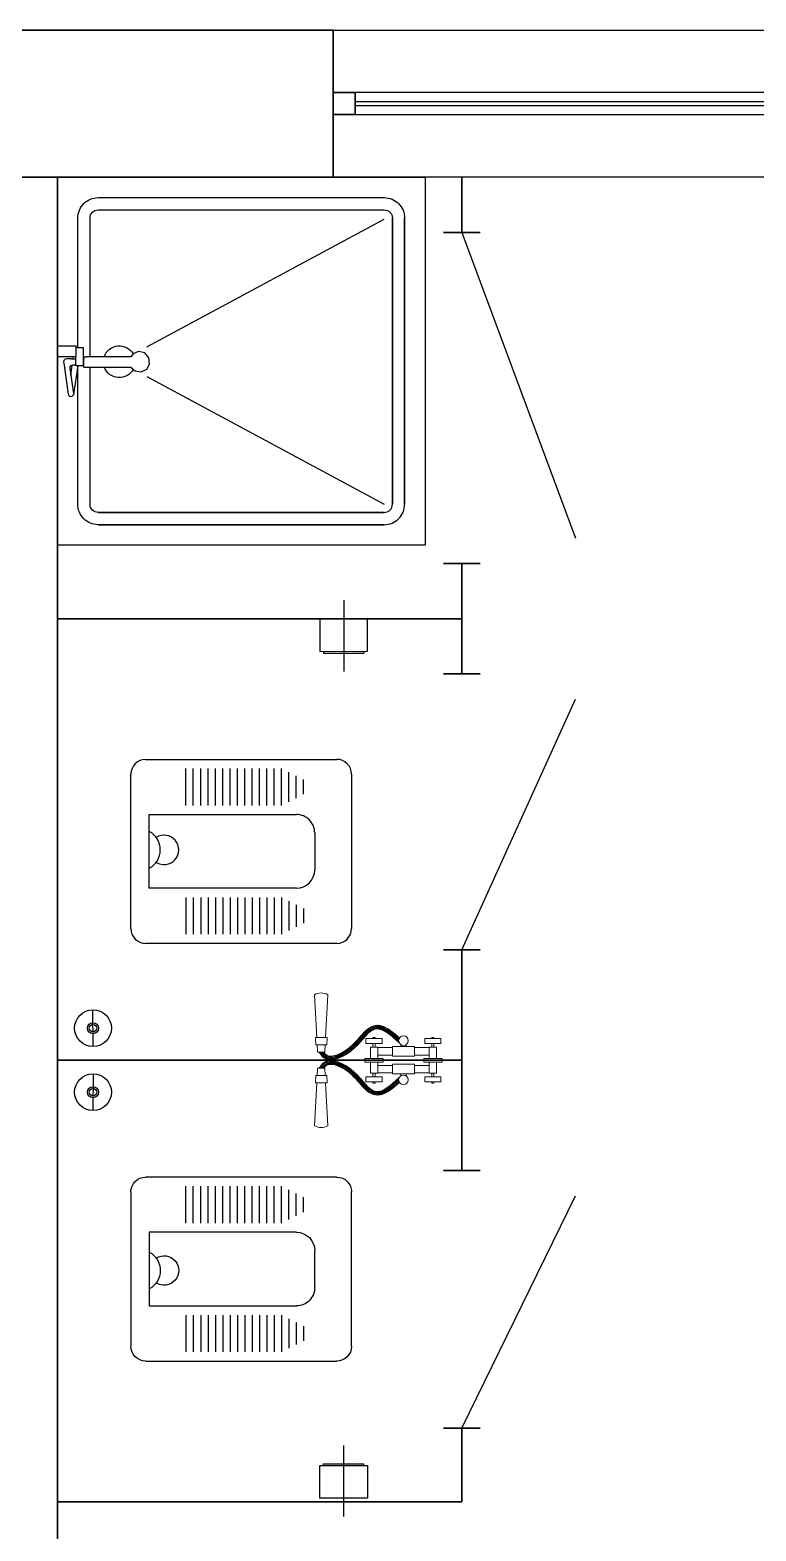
# Model space of a CAD drawing. Header units: inches. Extents: x 2870606 to 3671143, y -733551 to -473558.
# Drawn here: x 2955322 to 2957296, y -667183 to -663104 of the extents above; entities that cross this region are included whole.
import ezdxf

# ---------------------------------------------------------------- set-up
doc = ezdxf.new("R2010")
doc.units = ezdxf.units.IN
doc.header["$MEASUREMENT"] = 0
doc.layers.add('_0', color=7, linetype='Continuous', lineweight=25)
doc.layers.add('A_Windows', color=160, linetype='Continuous')

# ---------------------------------------------------------------- blocks, each defined once
blk = doc.blocks.new('hdyer')
for p, q in [((-112315.8, -307129.6), (-112315.8, -308129.6)), ((-112559.4, -307590.9), (-113204.7, -307243.8)), ((-112365.8, -307592.6), (-112385.8, -307592.6)), ((-112385.8, -307592.6), (-112385.8, -307612.6)), ((-112315.8, -307587.6), (-112365.8, -307587.6)), ((-112365.8, -307587.6), (-112365.8, -307617.6)), ((-112566.4, -307637.4), (-112564.9, -307620.2)), ((-112564.9, -307620.2), (-112553.3, -307607.4)), ((-112553.3, -307607.4), (-112536.3, -307603.7)), ((-112536.3, -307603.7), (-112522, -307609.5)), ((-112522, -307609.5), (-112515.8, -307617.6)), ((-112515.8, -307617.6), (-112396, -307617.6)), ((-112388, -307617.6), (-112396, -307617.6)), ((-112388, -307645.6), (-112388, -307617.6)), ((-112388, -307622.8), (-112387.9, -307622.9)), ((-112385.8, -307622.9), (-112388, -307622.9)), ((-112385.8, -307612.6), (-112385.8, -307642.6)), ((-112365.8, -307617.6), (-112315.8, -307617.6)), ((-112365.8, -307642.6), (-112365.8, -307617.6)), ((-112354.7, -307622.9), (-112365.8, -307622.9)), ((-112358.6, -307620.6), (-112358.2, -307618.5)), ((-112358.2, -307622.9), (-112358.6, -307620.6)), ((-112358.2, -307618.5), (-112357.5, -307617.6)), ((-112354.7, -307622.9), (-112341.4, -307622.9)), ((-112341.4, -307622.9), (-112336.8, -307624.1)), ((-112336.8, -307624.1), (-112333.6, -307627.7)), ((-112332.9, -307631.6), (-112334, -307640.1)), ((-112333.6, -307627.7), (-112332.9, -307631.6)), ((-112559.4, -307671.5), (-113204.7, -308018.5)), ((-112559.3, -307651), (-112566.4, -307637.4)), ((-112544.2, -307658.8), (-112559.3, -307651)), ((-112527.5, -307656.1), (-112544.2, -307658.8)), ((-112515.8, -307645.6), (-112527.5, -307656.1)), ((-112388, -307645.6), (-112515.8, -307645.6)), ((-112385.8, -307639.9), (-112388, -307639.9)), ((-112385.8, -307642.6), (-112365.8, -307642.6)), ((-112360.3, -307719.9), (-112372.7, -307642.6)), ((-112358.3, -307639.9), (-112365.8, -307639.9)), ((-112349.7, -307648.6), (-112360, -307718.7)), ((-112353.7, -307641.1), (-112358.3, -307639.9)), ((-112352.5, -307667.5), (-112356.2, -307640.5)), ((-112350.5, -307644.7), (-112353.7, -307641.1)), ((-112349.7, -307648.6), (-112350.5, -307644.7)), ((-112336, -307653.8), (-112340.8, -307686.6)), ((-112334, -307640.1), (-112336, -307653.8)), ((-112340.8, -307686.6), (-112345.6, -307719.4)), ((-112358.3, -307723.2), (-112360.3, -307719.9)), ((-112360.3, -307719.9), (-112360.3, -307719.9)), ((-112355.7, -307725.2), (-112358.3, -307723.2)), ((-112352.7, -307725.6), (-112355.7, -307725.2)), ((-112349.5, -307724.9), (-112352.7, -307725.6)), ((-112346.8, -307722.6), (-112349.5, -307724.9)), ((-112345.6, -307719.4), (-112346.8, -307722.6)), ((-113315.8, -308129.6), (-112315.8, -308129.6))]:
    blk.add_line(p, q)
blk.add_lwpolyline([(-112315.8, -307129.6), (-113315.8, -307129.6), (-113315.8, -308129.6)])
for points in [[(-112426.9, -307185.2), (-113204.7, -307185.2, 0.414214), (-113260.2, -307240.7), (-113260.2, -308018.5, 0.141372)], [(-112371.4, -307592.6), (-112371.4, -307240.7, 0.414214), (-112426.9, -307185.2)], [(-112426.9, -307218.5), (-113204.7, -307218.5, 0.414214), (-113226.9, -307240.7), (-113226.9, -308018.5, 0.139565)], [(-112404.7, -307617.6), (-112404.7, -307240.7, 0.414214), (-112426.9, -307218.5)], [(-112426.9, -308074.1), (-113204.7, -308074.1, -0.414214), (-113260.2, -308018.5), (-113260.2, -307240.7, -0.141372)], [(-112426.9, -308040.7), (-113204.7, -308040.7, -0.414214), (-113226.9, -308018.5), (-113226.9, -307240.7, -0.139565)], [(-113204.7, -308040.7), (-112426.9, -308040.7, 0.414214), (-112404.7, -308018.5), (-112404.7, -307645.6)], [(-113204.7, -308074.1), (-112426.9, -308074.1, 0.414214), (-112371.4, -308018.5), (-112371.4, -307650.8)]]:
    blk.add_lwpolyline(points, format="xyb")
for start, end in [(18.2826, 150.032), (208.2139, 340.5433)]:
    blk.add_arc((-112484.4, -307631.2), 43.3, start, end)
blk = doc.blocks.new('hdyhd')
for p, q in [((732050.4, 105598.5), (732470.4, 105598.5)), ((732010.4, 105038.5), (732010.4, 105558.5)), ((732160.4, 105548.5), (732360.4, 105548.5)), ((732160.4, 105148.5), (732160.4, 105548.5)), ((732360.4, 105548.5), (732360.4, 105148.5)), ((732510.4, 105558.5), (732510.4, 105038.5)), ((732135.4, 105448.7), (732035.4, 105448.7)), ((732135.4, 105428.7), (732035.4, 105428.7)), ((732385.4, 105448.7), (732485.4, 105448.7)), ((732385.4, 105428.7), (732485.4, 105428.7)), ((732135.4, 105408.7), (732035.4, 105408.7)), ((732135.4, 105388.7), (732035.4, 105388.7)), ((732385.4, 105408.7), (732485.4, 105408.7)), ((732385.4, 105388.7), (732485.4, 105388.7)), ((732135.4, 105368.7), (732035.4, 105368.7)), ((732135.4, 105348.7), (732035.4, 105348.7)), ((732385.4, 105368.7), (732485.4, 105368.7)), ((732385.4, 105348.7), (732485.4, 105348.7)), ((732135.4, 105328.7), (732035.4, 105328.7)), ((732135.4, 105308.7), (732035.4, 105308.7)), ((732385.4, 105328.7), (732485.4, 105328.7)), ((732385.4, 105308.7), (732485.4, 105308.7)), ((732135.4, 105288.7), (732035.4, 105288.7)), ((732135.4, 105268.7), (732035.4, 105268.7)), ((732385.4, 105288.7), (732485.4, 105288.7)), ((732385.4, 105268.7), (732485.4, 105268.7)), ((732135.4, 105248.7), (732035.4, 105248.7)), ((732135.4, 105228.7), (732035.4, 105228.7)), ((732385.4, 105248.7), (732485.4, 105248.7)), ((732385.4, 105228.7), (732485.4, 105228.7)), ((732135.4, 105208.7), (732035.4, 105208.7)), ((732135.4, 105188.7), (732035.4, 105188.7)), ((732385.4, 105208.7), (732485.4, 105208.7)), ((732385.4, 105188.7), (732485.4, 105188.7)), ((732125.4, 105168.7), (732045.4, 105168.7)), ((732115.4, 105148.7), (732055.4, 105148.7)), ((732395.4, 105168.7), (732475.4, 105168.7)), ((732405.4, 105148.7), (732465.4, 105148.7)), ((732105.4, 105128.7), (732065.4, 105128.7)), ((732310.4, 105098.5), (732210.4, 105098.5)), ((732415.4, 105128.7), (732455.4, 105128.7)), ((732470.4, 104998.5), (732050.4, 104998.5))]:
    blk.add_line(p, q)
for centre, radius, start, end in [((732050.4, 105558.5), 40, 90, 180), ((732470.4, 105558.5), 40, 0, 90), ((732264.4, 105575.1), 56.7, 208.0725, 331.9275), ((732264.4, 105508.5), 40, 147.9101, 32.09), ((732210.4, 105148.5), 50, 180, 270), ((732310.4, 105148.5), 50, 270, 0), ((732050.4, 105038.5), 40, 180, 270), ((732470.4, 105038.5), 40, 270, 360)]:
    blk.add_arc(centre, radius, start, end)
blk = doc.blocks.new('*U65')
at = {"color": 7, "lineweight": 30}
for points in [[(0, 60), (60, 60), (60, 0), (0, 0)], [(1500, 60), (1440, 60), (1440, 0), (1500, 0)]]:
    blk.add_lwpolyline(points, close=True, dxfattribs=at)
at = {"color": 4, "lineweight": 25}
for points in [[(60, 60), (1440, 60), (1440, 0), (60, 0)], [(60, 35), (1440, 35), (1440, 25), (60, 25)]]:
    blk.add_lwpolyline(points, close=True, dxfattribs=at)
blk = doc.blocks.new('dfgfdgf')
at = {"lineweight": 30}
for p, q in [((3399725.57, -511433.49), (3399725.57, -511833.49)), ((3399725.57, -511833.49), (3398225.57, -511833.49)), ((3398975.57, -517463.49, -26.38), (3398975.57, -511833.49, 10.18)), ((3400075.57, -511833.49, 10.18), (3400075.57, -511983.49, 10.18)), ((3400125.57, -511983.49, 10.18), (3400025.57, -511983.49, 10.18)), ((3400125.57, -512883.49, 10.18), (3400025.57, -512883.49, 10.18)), ((3400075.57, -512883.49, 10.18), (3400075.57, -513033.49, 10.18)), ((3400075.57, -512983.49, 10.18), (3400075.57, -513183.49, 10.18)), ((3400075.57, -513033.49, 10.18), (3398975.57, -513033.49, 10.18)), ((3400125.57, -513183.49, 10.18), (3400025.57, -513183.49, 10.18)), ((3400125.57, -513933.49, 10.18), (3400025.57, -513933.49, 10.18)), ((3400075.57, -513933.49, 10.18), (3400075.57, -514533.49, 10.18)), ((3400075.57, -514233.49, 10.18), (3398975.57, -514233.49, 10.18)), ((3400125.57, -514533.49, 10.18), (3400025.57, -514533.49, 10.18)), ((3400125.57, -515233.49, 10.18), (3400025.57, -515233.49, 10.18)), ((3400075.57, -515233.49, 10.18), (3400075.57, -515433.49, 10.18)), ((3400075.57, -515433.49, 10.18), (3398975.57, -515433.49, 10.18))]:
    blk.add_line(p, q, dxfattribs=at)
for p, q in [((3399725.57, -511433.49), (3401225.57, -511433.49)), ((3401225.57, -511833.49), (3399725.57, -511833.49)), ((3400075.57, -511983.49, 10.18), (3400385.04, -512814.48, 10.18)), ((3400075.57, -513933.49, 10.18), (3400385.04, -513252.51, 10.18)), ((3400075.57, -515233.49, 10.18), (3400385.04, -514602.51, 10.18))]:
    blk.add_line(p, q)
at = {"color": 153, "linetype": 'ByBlock', "lineweight": 5}
for p, q in [((3399675.31, -514055.5, 10.18), (3399681.2, -514171.63, 10.18)), ((3399710.94, -514055.5, 10.18), (3399705.05, -514171.63, 10.18)), ((3399836.55, -514139.96, 10.18), (3399828.11, -514154.58, 10.18)), ((3399841.88, -514148.55, 10.18), (3399830.74, -514142.12, 10.18)), ((3399846.3, -514148.35, 10.18), (3399833.51, -514140.97, 10.18)), ((3399852.89, -514149.41, 10.18), (3399836.53, -514139.96, 10.18)), ((3399904.33, -514176.36, 10.18), (3399839.87, -514139.15, 10.18)), ((3399848.36, -514138.55, 10.18), (3399842.64, -514148.46, 10.18)), ((3399905.23, -514174.13, 10.18), (3399843.71, -514138.61, 10.18)), ((3399901, -514168.93, 10.18), (3399848.37, -514138.55, 10.18)), ((3399858.22, -514140.53, 10.18), (3399853.06, -514149.45, 10.18)), ((3399891.53, -514160.72, 10.18), (3399854.97, -514139.61, 10.18)), ((3399677.19, -514171.63, 10.18), (3399678.2, -514191.63, 10.18)), ((3399709.06, -514171.63, 10.18), (3399677.19, -514171.63, 10.18)), ((3399709.06, -514171.63, 10.18), (3399708.04, -514191.63, 10.18)), ((3399794.74, -514174.28, 10.18), (3399775.6, -514207.42, 10.18)), ((3399795.94, -514188.02, 10.18), (3399787, -514182.86, 10.18)), ((3399797.58, -514186.21, 10.18), (3399788.66, -514181.07, 10.18)), ((3399799.2, -514184.4, 10.18), (3399790.3, -514179.26, 10.18)), ((3399800.82, -514182.59, 10.18), (3399791.92, -514177.45, 10.18)), ((3399802.42, -514180.76, 10.18), (3399793.54, -514175.63, 10.18)), ((3399804.02, -514178.94, 10.18), (3399795.15, -514173.81, 10.18)), ((3399805.62, -514177.11, 10.18), (3399796.75, -514171.99, 10.18)), ((3399807.22, -514175.28, 10.18), (3399798.36, -514170.17, 10.18)), ((3399808.82, -514173.46, 10.18), (3399799.96, -514168.34, 10.18)), ((3399821.01, -514147.82, 10.18), (3399801.17, -514182.18, 10.18)), ((3399810.43, -514171.64, 10.18), (3399801.57, -514166.53, 10.18)), ((3399812.06, -514169.83, 10.18), (3399803.19, -514164.71, 10.18)), ((3399813.7, -514168.03, 10.18), (3399804.82, -514162.9, 10.18)), ((3399815.36, -514166.23, 10.18), (3399806.47, -514161.1, 10.18)), ((3399817.05, -514164.46, 10.18), (3399808.14, -514159.32, 10.18)), ((3399818.77, -514162.71, 10.18), (3399809.83, -514157.54, 10.18)), ((3399820.54, -514160.98, 10.18), (3399811.57, -514155.8, 10.18)), ((3399822.36, -514159.28, 10.18), (3399813.37, -514154.09, 10.18)), ((3399814.85, -514188.3, 10.18), (3399814.85, -514174.3, 10.18)), ((3399858.85, -514174.3, 10.18), (3399814.85, -514174.3, 10.18)), ((3399824.25, -514157.62, 10.18), (3399815.23, -514152.42, 10.18)), ((3399826.22, -514156.01, 10.18), (3399817.16, -514150.78, 10.18)), ((3399828.29, -514154.45, 10.18), (3399819.17, -514149.19, 10.18)), ((3399830.49, -514152.97, 10.18), (3399821.26, -514147.64, 10.18)), ((3399832.86, -514151.6, 10.18), (3399823.44, -514146.16, 10.18)), ((3399835.47, -514150.35, 10.18), (3399825.74, -514144.73, 10.18)), ((3399838.41, -514149.3, 10.18), (3399828.16, -514143.38, 10.18)), ((3399833.85, -514174.3, 10.18), (3399833.85, -514171.35, 10.18)), ((3399833.85, -514171.35, 10.18), (3399839.85, -514171.35, 10.18)), ((3399839.85, -514174.3, 10.18), (3399839.85, -514171.35, 10.18)), ((3399858.85, -514188.3, 10.18), (3399858.85, -514174.3, 10.18)), ((3399867.14, -514144.12, 10.18), (3399862.04, -514152.96, 10.18)), ((3399875.45, -514148.78, 10.18), (3399870.3, -514157.71, 10.18)), ((3399883.31, -514154.21, 10.18), (3399878.12, -514163.2, 10.18)), ((3399903.83, -514178.82, 10.18), (3399882.12, -514166.29, 10.18)), ((3399890.87, -514160.17, 10.18), (3399885.68, -514169.16, 10.18)), ((3399903.84, -514181.58, 10.18), (3399892.85, -514175.23, 10.18)), ((3399898.23, -514166.48, 10.18), (3399893.07, -514175.42, 10.18)), ((3399905.48, -514172.97, 10.18), (3399900.35, -514181.84, 10.18)), ((3399974.85, -514188.3, 10.18), (3399974.85, -514174.3, 10.18)), ((3399974.85, -514174.3, 10.18), (3400018.85, -514174.3, 10.18)), ((3399993.85, -514174.3, 10.18), (3399993.85, -514171.35, 10.18)), ((3399999.85, -514171.35, 10.18), (3399993.85, -514171.35, 10.18)), ((3399999.85, -514174.3, 10.18), (3399999.85, -514171.35, 10.18)), ((3400018.85, -514188.3, 10.18), (3400018.85, -514174.3, 10.18)), ((3399708.04, -514191.63, 10.18), (3399678.2, -514191.63, 10.18)), ((3399682.21, -514191.63, 10.18), (3399683.22, -514211.63, 10.18)), ((3399703.03, -514211.63, 10.18), (3399683.22, -514211.63, 10.18)), ((3399720.05, -514232.19, 10.18), (3399688.97, -514214.25, 10.18)), ((3399724.35, -514231.92, 10.18), (3399689.19, -514211.63, 10.18)), ((3399696.18, -514211.63, 10.18), (3399692.14, -514218.63, 10.18)), ((3399714.9, -514231.97, 10.18), (3399692.43, -514218.99, 10.18)), ((3399728.17, -514231.38, 10.18), (3399693.96, -514211.63, 10.18)), ((3399700.2, -514212.48, 10.18), (3399698.72, -514211.63, 10.18)), ((3399704.21, -514216.78, 10.18), (3399699.01, -514225.78, 10.18)), ((3399704.04, -514191.63, 10.18), (3399703.03, -514211.63, 10.18)), ((3399712.52, -514221.43, 10.18), (3399707.39, -514230.31, 10.18)), ((3399731.68, -514230.66, 10.18), (3399716.89, -514222.12, 10.18)), ((3399723.21, -514221.96, 10.18), (3399717.33, -514232.16, 10.18)), ((3399734.96, -514229.8, 10.18), (3399721.63, -514222.11, 10.18)), ((3399738.06, -514228.84, 10.18), (3399725.56, -514221.62, 10.18)), ((3399736.04, -514218.8, 10.18), (3399728.84, -514231.26, 10.18)), ((3399741.02, -514227.8, 10.18), (3399729.06, -514220.9, 10.18)), ((3399743.86, -514226.69, 10.18), (3399732.31, -514220.02, 10.18)), ((3399746.59, -514225.52, 10.18), (3399735.36, -514219.04, 10.18)), ((3399749.24, -514224.3, 10.18), (3399738.27, -514217.97, 10.18)), ((3399751.8, -514223.03, 10.18), (3399741.06, -514216.83, 10.18)), ((3399750.98, -514211.96, 10.18), (3399742.07, -514227.41, 10.18)), ((3399754.29, -514221.72, 10.18), (3399743.75, -514215.63, 10.18)), ((3399756.72, -514220.37, 10.18), (3399746.36, -514214.39, 10.18)), ((3399759.08, -514218.98, 10.18), (3399748.88, -514213.09, 10.18)), ((3399761.39, -514217.57, 10.18), (3399751.34, -514211.76, 10.18)), ((3399763.65, -514216.12, 10.18), (3399753.73, -514210.39, 10.18)), ((3399765.86, -514214.65, 10.18), (3399756.06, -514208.99, 10.18)), ((3399768.91, -514199.97, 10.18), (3399757.33, -514220.01, 10.18)), ((3399768.02, -514213.15, 10.18), (3399758.34, -514207.55, 10.18)), ((3399770.14, -514211.62, 10.18), (3399760.56, -514206.09, 10.18)), ((3399772.22, -514210.07, 10.18), (3399762.73, -514204.59, 10.18)), ((3399774.25, -514208.49, 10.18), (3399764.85, -514203.07, 10.18)), ((3399776.25, -514206.9, 10.18), (3399766.92, -514201.51, 10.18)), ((3399778.21, -514205.28, 10.18), (3399768.95, -514199.93, 10.18)), ((3399780.13, -514203.64, 10.18), (3399770.93, -514198.33, 10.18)), ((3399782.01, -514201.97, 10.18), (3399772.86, -514196.69, 10.18)), ((3399783.85, -514200.29, 10.18), (3399774.75, -514195.03, 10.18)), ((3399785.66, -514198.58, 10.18), (3399776.59, -514193.35, 10.18)), ((3399787.44, -514196.86, 10.18), (3399778.4, -514191.64, 10.18)), ((3399789.19, -514195.12, 10.18), (3399780.18, -514189.92, 10.18)), ((3399790.91, -514193.36, 10.18), (3399781.92, -514188.18, 10.18)), ((3399792.6, -514191.59, 10.18), (3399783.64, -514186.42, 10.18)), ((3399794.28, -514189.81, 10.18), (3399785.33, -514184.65, 10.18)), ((3399858.85, -514188.3, 10.18), (3399814.85, -514188.3, 10.18)), ((3399826.85, -514228.49, 10.18), (3399826.85, -514198.49, 10.18)), ((3399846.85, -514198.49, 10.18), (3399826.85, -514198.49, 10.18)), ((3399833.85, -514198.49, 10.18), (3399833.85, -514188.3, 10.18)), ((3399839.85, -514198.49, 10.18), (3399839.85, -514188.3, 10.18)), ((3399846.85, -514228.49, 10.18), (3399846.85, -514198.49, 10.18)), ((3399886.85, -514199.28, 10.18), (3399846.85, -514199.28, 10.18)), ((3399886.85, -514219.5, 10.18), (3399846.85, -514219.5, 10.18)), ((3399886.85, -514222.5, 10.18), (3399886.85, -514196.28, 10.18)), ((3399946.85, -514196.28, 10.18), (3399886.85, -514196.28, 10.18)), ((3399946.85, -514222.5, 10.18), (3399886.85, -514222.5, 10.18)), ((3399904.61, -514184.77, 10.18), (3399901.84, -514183.17, 10.18)), ((3399909.85, -514196.28, 10.18), (3399909.85, -514191.2, 10.18)), ((3399923.85, -514196.28, 10.18), (3399923.85, -514191.2, 10.18)), ((3399946.85, -514222.5, 10.18), (3399946.85, -514196.28, 10.18)), ((3399986.85, -514199.28, 10.18), (3399946.85, -514199.28, 10.18)), ((3399986.85, -514219.5, 10.18), (3399946.85, -514219.5, 10.18)), ((3399974.85, -514188.3, 10.18), (3400018.85, -514188.3, 10.18)), ((3399986.85, -514228.49, 10.18), (3399986.85, -514198.49, 10.18)), ((3399986.85, -514198.49, 10.18), (3400006.85, -514198.49, 10.18)), ((3399993.85, -514198.49, 10.18), (3399993.85, -514188.3, 10.18)), ((3399999.85, -514198.49, 10.18), (3399999.85, -514188.3, 10.18)), ((3400006.85, -514228.49, 10.18), (3400006.85, -514198.49, 10.18)), ((3399682.21, -514275.36, 10.18), (3399683.22, -514255.36, 10.18)), ((3399703.03, -514255.36, 10.18), (3399683.22, -514255.36, 10.18)), ((3399720.05, -514234.79, 10.18), (3399688.97, -514252.74, 10.18)), ((3399724.35, -514235.06, 10.18), (3399689.19, -514255.36, 10.18)), ((3399696.18, -514255.36, 10.18), (3399692.14, -514248.36, 10.18)), ((3399714.9, -514235.02, 10.18), (3399692.43, -514247.99, 10.18)), ((3399728.17, -514235.6, 10.18), (3399693.96, -514255.36, 10.18)), ((3399707.08, -514230.21, 10.18), (3399697.99, -514224.96, 10.18)), ((3399707.08, -514236.78, 10.18), (3399697.99, -514242.03, 10.18)), ((3399700.2, -514254.5, 10.18), (3399698.72, -514255.36, 10.18)), ((3399704.21, -514250.2, 10.18), (3399699.01, -514241.2, 10.18)), ((3399704.04, -514275.36, 10.18), (3399703.03, -514255.36, 10.18)), ((3399712.52, -514245.56, 10.18), (3399707.39, -514236.67, 10.18)), ((3399731.68, -514236.33, 10.18), (3399716.89, -514244.87, 10.18)), ((3399723.21, -514245.03, 10.18), (3399717.33, -514234.83, 10.18)), ((3399734.96, -514237.18, 10.18), (3399721.63, -514244.88, 10.18)), ((3399738.06, -514238.14, 10.18), (3399725.56, -514245.36, 10.18)), ((3399736.04, -514248.19, 10.18), (3399728.84, -514235.73, 10.18)), ((3399741.02, -514239.18, 10.18), (3399729.06, -514246.09, 10.18)), ((3399743.86, -514240.3, 10.18), (3399732.31, -514246.96, 10.18)), ((3399746.59, -514241.47, 10.18), (3399735.36, -514247.95, 10.18)), ((3399749.24, -514242.69, 10.18), (3399738.27, -514249.02, 10.18)), ((3399751.8, -514243.96, 10.18), (3399741.06, -514250.16, 10.18)), ((3399750.98, -514255.03, 10.18), (3399742.07, -514239.58, 10.18)), ((3399754.29, -514245.27, 10.18), (3399743.75, -514251.35, 10.18)), ((3399756.72, -514246.62, 10.18), (3399746.36, -514252.6, 10.18)), ((3399759.08, -514248, 10.18), (3399748.88, -514253.89, 10.18)), ((3399761.39, -514249.42, 10.18), (3399751.34, -514255.22, 10.18)), ((3399763.65, -514250.86, 10.18), (3399753.73, -514256.59, 10.18)), ((3399765.86, -514252.34, 10.18), (3399756.06, -514258, 10.18)), ((3399768.91, -514267.02, 10.18), (3399757.33, -514246.97, 10.18)), ((3399768.02, -514253.84, 10.18), (3399758.34, -514259.43, 10.18)), ((3399770.14, -514255.37, 10.18), (3399760.56, -514260.9, 10.18)), ((3399772.22, -514256.92, 10.18), (3399762.73, -514262.4, 10.18)), ((3399774.25, -514258.49, 10.18), (3399764.85, -514263.92, 10.18)), ((3399776.25, -514260.09, 10.18), (3399766.92, -514265.47, 10.18)), ((3399778.21, -514261.71, 10.18), (3399768.95, -514267.05, 10.18)), ((3399780.13, -514263.35, 10.18), (3399770.93, -514268.66, 10.18)), ((3399794.74, -514292.71, 10.18), (3399775.6, -514259.56, 10.18)), ((3399811.85, -514233.49, 10.18), (3399811.85, -514228.49, 10.18)), ((3399861.85, -514228.49, 10.18), (3399811.85, -514228.49, 10.18)), ((3399861.85, -514233.49, 10.18), (3399811.85, -514233.49, 10.18)), ((3399811.85, -514233.49, 10.18), (3399811.85, -514238.49, 10.18)), ((3399861.85, -514233.49, 10.18), (3399811.85, -514233.49, 10.18)), ((3399861.85, -514238.49, 10.18), (3399811.85, -514238.49, 10.18)), ((3399826.85, -514238.49, 10.18), (3399826.85, -514268.49, 10.18)), ((3399846.85, -514238.49, 10.18), (3399846.85, -514268.49, 10.18)), ((3399886.85, -514247.49, 10.18), (3399846.85, -514247.49, 10.18)), ((3399861.85, -514233.49, 10.18), (3399861.85, -514228.49, 10.18)), ((3399861.85, -514233.49, 10.18), (3399861.85, -514238.49, 10.18)), ((3399886.85, -514244.49, 10.18), (3399886.85, -514270.7, 10.18)), ((3399946.85, -514244.49, 10.18), (3399886.85, -514244.49, 10.18)), ((3399946.85, -514244.49, 10.18), (3399946.85, -514270.7, 10.18)), ((3399986.85, -514247.49, 10.18), (3399946.85, -514247.49, 10.18)), ((3399971.85, -514233.49, 10.18), (3399971.85, -514228.49, 10.18)), ((3399971.85, -514228.49, 10.18), (3400021.85, -514228.49, 10.18)), ((3400021.85, -514233.49, 10.18), (3399971.85, -514233.49, 10.18)), ((3399971.85, -514233.49, 10.18), (3399971.85, -514238.49, 10.18)), ((3400021.85, -514233.49, 10.18), (3399971.85, -514233.49, 10.18)), ((3399971.85, -514238.49, 10.18), (3400021.85, -514238.49, 10.18)), ((3399986.85, -514238.49, 10.18), (3399986.85, -514268.49, 10.18)), ((3400006.85, -514238.49, 10.18), (3400006.85, -514268.49, 10.18)), ((3400021.85, -514233.49, 10.18), (3400021.85, -514228.49, 10.18)), ((3400021.85, -514233.49, 10.18), (3400021.85, -514238.49, 10.18)), ((3399675.31, -514411.49, 10.18), (3399681.2, -514295.36, 10.18)), ((3399677.19, -514295.36, 10.18), (3399678.2, -514275.36, 10.18)), ((3399709.06, -514295.36, 10.18), (3399677.19, -514295.36, 10.18)), ((3399708.04, -514275.36, 10.18), (3399678.2, -514275.36, 10.18)), ((3399710.94, -514411.49, 10.18), (3399705.05, -514295.36, 10.18)), ((3399709.06, -514295.36, 10.18), (3399708.04, -514275.36, 10.18)), ((3399782.01, -514265.01, 10.18), (3399772.86, -514270.29, 10.18)), ((3399783.85, -514266.7, 10.18), (3399774.75, -514271.95, 10.18)), ((3399785.66, -514268.4, 10.18), (3399776.59, -514273.64, 10.18)), ((3399787.44, -514270.13, 10.18), (3399778.4, -514275.34, 10.18)), ((3399789.19, -514271.87, 10.18), (3399780.18, -514277.07, 10.18)), ((3399790.91, -514273.62, 10.18), (3399781.92, -514278.81, 10.18)), ((3399792.6, -514275.39, 10.18), (3399783.64, -514280.57, 10.18)), ((3399794.28, -514277.18, 10.18), (3399785.33, -514282.34, 10.18)), ((3399795.94, -514278.97, 10.18), (3399787, -514284.13, 10.18)), ((3399797.58, -514280.77, 10.18), (3399788.66, -514285.92, 10.18)), ((3399799.2, -514282.58, 10.18), (3399790.3, -514287.72, 10.18)), ((3399800.82, -514284.4, 10.18), (3399791.92, -514289.54, 10.18)), ((3399802.42, -514286.22, 10.18), (3399793.54, -514291.35, 10.18)), ((3399804.02, -514288.05, 10.18), (3399795.15, -514293.17, 10.18)), ((3399805.62, -514289.88, 10.18), (3399796.75, -514295, 10.18)), ((3399807.22, -514291.7, 10.18), (3399798.36, -514296.82, 10.18)), ((3399808.82, -514293.53, 10.18), (3399799.96, -514298.64, 10.18)), ((3399821.01, -514319.16, 10.18), (3399801.17, -514284.8, 10.18)), ((3399810.43, -514295.35, 10.18), (3399801.57, -514300.46, 10.18)), ((3399812.06, -514297.16, 10.18), (3399803.19, -514302.28, 10.18)), ((3399813.7, -514298.96, 10.18), (3399804.82, -514304.08, 10.18)), ((3399815.36, -514300.75, 10.18), (3399806.47, -514305.88, 10.18)), ((3399817.05, -514302.53, 10.18), (3399808.14, -514307.67, 10.18)), ((3399818.77, -514304.28, 10.18), (3399809.83, -514309.44, 10.18)), ((3399814.85, -514278.68, 10.18), (3399814.85, -514292.68, 10.18)), ((3399858.85, -514278.68, 10.18), (3399814.85, -514278.68, 10.18)), ((3399858.85, -514292.68, 10.18), (3399814.85, -514292.68, 10.18)), ((3399846.85, -514268.49, 10.18), (3399826.85, -514268.49, 10.18)), ((3399833.85, -514268.49, 10.18), (3399833.85, -514278.68, 10.18)), ((3399833.85, -514292.68, 10.18), (3399833.85, -514295.64, 10.18)), ((3399833.85, -514295.64, 10.18), (3399839.85, -514295.64, 10.18)), ((3399839.85, -514268.49, 10.18), (3399839.85, -514278.68, 10.18)), ((3399839.85, -514292.68, 10.18), (3399839.85, -514295.64, 10.18)), ((3399904.33, -514290.63, 10.18), (3399839.87, -514327.84, 10.18)), ((3399905.23, -514292.86, 10.18), (3399843.71, -514328.38, 10.18)), ((3399886.85, -514267.7, 10.18), (3399846.85, -514267.7, 10.18)), ((3399901, -514298.05, 10.18), (3399848.37, -514328.44, 10.18)), ((3399858.85, -514278.68, 10.18), (3399858.85, -514292.68, 10.18)), ((3399883.31, -514312.78, 10.18), (3399878.12, -514303.79, 10.18)), ((3399903.83, -514288.17, 10.18), (3399882.12, -514300.7, 10.18)), ((3399890.87, -514306.81, 10.18), (3399885.68, -514297.83, 10.18)), ((3399946.85, -514270.7, 10.18), (3399886.85, -514270.7, 10.18)), ((3399903.84, -514285.41, 10.18), (3399892.85, -514291.76, 10.18)), ((3399898.23, -514300.51, 10.18), (3399893.07, -514291.57, 10.18)), ((3399905.48, -514294.02, 10.18), (3399900.35, -514285.14, 10.18)), ((3399904.61, -514282.22, 10.18), (3399901.84, -514283.81, 10.18)), ((3399909.85, -514270.7, 10.18), (3399909.85, -514275.78, 10.18)), ((3399923.85, -514270.7, 10.18), (3399923.85, -514275.78, 10.18)), ((3399986.85, -514267.7, 10.18), (3399946.85, -514267.7, 10.18)), ((3399974.85, -514278.68, 10.18), (3399974.85, -514292.68, 10.18)), ((3399974.85, -514278.68, 10.18), (3400018.85, -514278.68, 10.18)), ((3399974.85, -514292.68, 10.18), (3400018.85, -514292.68, 10.18)), ((3399986.85, -514268.49, 10.18), (3400006.85, -514268.49, 10.18)), ((3399993.85, -514268.49, 10.18), (3399993.85, -514278.68, 10.18)), ((3399993.85, -514292.68, 10.18), (3399993.85, -514295.64, 10.18)), ((3399999.85, -514295.64, 10.18), (3399993.85, -514295.64, 10.18)), ((3399999.85, -514268.49, 10.18), (3399999.85, -514278.68, 10.18)), ((3399999.85, -514292.68, 10.18), (3399999.85, -514295.64, 10.18)), ((3400018.85, -514278.68, 10.18), (3400018.85, -514292.68, 10.18)), ((3399820.54, -514306.01, 10.18), (3399811.57, -514311.19, 10.18)), ((3399822.36, -514307.71, 10.18), (3399813.37, -514312.9, 10.18)), ((3399824.25, -514309.37, 10.18), (3399815.23, -514314.57, 10.18)), ((3399826.22, -514310.98, 10.18), (3399817.16, -514316.21, 10.18)), ((3399828.29, -514312.53, 10.18), (3399819.17, -514317.8, 10.18)), ((3399830.49, -514314.01, 10.18), (3399821.26, -514319.34, 10.18)), ((3399832.86, -514315.39, 10.18), (3399823.44, -514320.83, 10.18)), ((3399835.47, -514316.64, 10.18), (3399825.74, -514322.25, 10.18)), ((3399836.55, -514327.03, 10.18), (3399828.11, -514312.4, 10.18)), ((3399838.41, -514317.69, 10.18), (3399828.16, -514323.6, 10.18)), ((3399841.88, -514318.44, 10.18), (3399830.74, -514324.86, 10.18)), ((3399846.3, -514318.63, 10.18), (3399833.51, -514326.02, 10.18)), ((3399852.89, -514317.58, 10.18), (3399836.53, -514327.02, 10.18)), ((3399848.36, -514328.44, 10.18), (3399842.64, -514318.53, 10.18)), ((3399858.22, -514326.46, 10.18), (3399853.06, -514317.53, 10.18)), ((3399891.53, -514306.27, 10.18), (3399854.97, -514327.38, 10.18)), ((3399867.14, -514322.87, 10.18), (3399862.04, -514314.03, 10.18)), ((3399875.45, -514318.2, 10.18), (3399870.3, -514309.28, 10.18))]:
    blk.add_line(p, q, dxfattribs=at)
at = {"lineweight": 30}
blk.add_lwpolyline([(3399725.57, -511433.49), (3398225.57, -511433.49)], dxfattribs=at)
at = {"color": 153, "linetype": 'ByBlock', "lineweight": 5}
for centre in [(3399916.85, -514180.14, 10.18), (3399916.85, -514286.84, 10.18)]:
    blk.add_circle(centre, 13.09, dxfattribs=at)
for centre, start, end in [((3399693.12, -514085.63, 10.18), 59.39876, 120.60124), ((3399693.12, -514381.36, 10.18), 239.39876, 300.60124)]:
    blk.add_arc(centre, 35, start, end, dxfattribs=at)
for points in [[(3399905.75, -514173.21, 10.18), (3399888.97, -514158.06, 10.18), (3399872.14, -514143.17, 10.18), (3399836.47, -514135.7, 10.18), (3399820.84, -514145.96, 10.18), (3399796.98, -514171.04, 10.18), (3399785.49, -514186.23, 10.18), (3399753.88, -514212.49, 10.18), (3399732.84, -514222.39, 10.18), (3399710.4, -514222.08, 10.18), (3399705.51, -514219.26, 10.18), (3399699.52, -514211.63, 10.18)], [(3399905.75, -514293.77, 10.18), (3399888.97, -514308.93, 10.18), (3399872.14, -514323.82, 10.18), (3399836.47, -514331.28, 10.18), (3399820.84, -514321.03, 10.18), (3399796.98, -514295.95, 10.18), (3399785.49, -514280.76, 10.18), (3399753.88, -514254.5, 10.18), (3399732.84, -514244.59, 10.18), (3399710.4, -514244.91, 10.18), (3399705.51, -514247.73, 10.18), (3399699.52, -514255.36, 10.18)]]:
    blk.add_open_spline(points, degree=3, knots=[0.00681115, 0.00681115, 0.00681115, 0.00681115, 0.06218231, 0.06218231, 0.11038284, 0.11038284, 0.15858336, 0.15858336, 0.21586869, 0.21586869, 0.25018042, 0.25018042, 0.25018042, 0.25018042], dxfattribs=at)
for points in [[(3399905.27, -514186.24, 10.18), (3399842.36, -514148.49, 10.18), (3399783.07, -514201.01, 10.18), (3399697.07, -514224.14, 10.18), (3399687.17, -514211.63, 10.18)], [(3399905.27, -514280.74, 10.18), (3399842.36, -514318.5, 10.18), (3399783.07, -514265.98, 10.18), (3399697.07, -514242.85, 10.18), (3399687.17, -514255.36, 10.18)]]:
    blk.add_spline(points, degree=3, dxfattribs=at)
at = {"layer": '_0'}
for p, q in [((3399754.28, -512983.46, 10.18), (3399754.49, -513177.23, 10.18)), ((3399699.43, -513122.29, 10.18), (3399699.44, -513127.29, 10.18)), ((3399809.43, -513122.18, 10.18), (3399809.44, -513127.18, 10.18)), ((3399699.44, -513127.29, 10.18), (3399809.44, -513127.18, 10.18)), ((3399072.61, -514196.58, 10.18), (3399072.5, -514096.58, 10.18)), ((3399072.61, -514270.41, 10.18), (3399072.5, -514370.41, 10.18)), ((3399754.28, -515474.1, 10.18), (3399754.49, -515280.33, 10.18)), ((3399699.43, -515335.27, 10.18), (3399699.44, -515330.27, 10.18)), ((3399699.44, -515330.27, 10.18), (3399809.44, -515330.39, 10.18)), ((3399809.43, -515335.39, 10.18), (3399809.44, -515330.39, 10.18))]:
    blk.add_line(p, q, dxfattribs=at)
at = {"layer": '_0', "elevation": 10.18}
for points in [[(3399819.33, -513033.39), (3399689.33, -513033.53), (3399689.43, -513122.31), (3399819.43, -513122.16)], [(3399819.33, -515424.17), (3399689.33, -515424.03), (3399689.43, -515335.26), (3399819.43, -515335.4)]]:
    blk.add_lwpolyline(points, close=True, dxfattribs=at)
at = {"layer": '_0'}
for centre, radius in [((3399072.56, -514146.58, 10.18), 50), ((3399072.56, -514146.58, 10.18), 15), ((3399072.56, -514146.58, 10.18), 10), ((3399072.56, -514320.41, 10.18), 50), ((3399072.56, -514320.41, 10.18), 15), ((3399072.56, -514320.41, 10.18), 10)]:
    blk.add_circle(centre, radius, dxfattribs=at)
at = {"xscale": -1}
blk.add_blockref('hdyer', (3286659.77, -204703.89, 10.18), dxfattribs=at)
at = {"layer": '_0', "rotation": 89.99919550510138}
blk.add_blockref('hdyhd', (3504763.76, -1245927.73, 10.18), dxfattribs=at)
at = {"layer": '_0', "xscale": -1, "rotation": 90.00080449489863}
blk.add_blockref('hdyhd', (3504763.76, 217460.74, 10.18), dxfattribs=at)
at = {"layer": 'A_Windows', "color": 5, "lineweight": 30, "xscale": -1, "rotation": 359.9999846070635}
blk.add_blockref('*U65', (3401225.57, -511663.49), dxfattribs=at)

msp = doc.modelspace()

# ---------------------------------------------------------------- block references
at = {"color": 1, "lineweight": 35}
msp.add_blockref('dfgfdgf', (-443579.5, -151670.23), dxfattribs=at)

doc.saveas('drawing.dxf')
